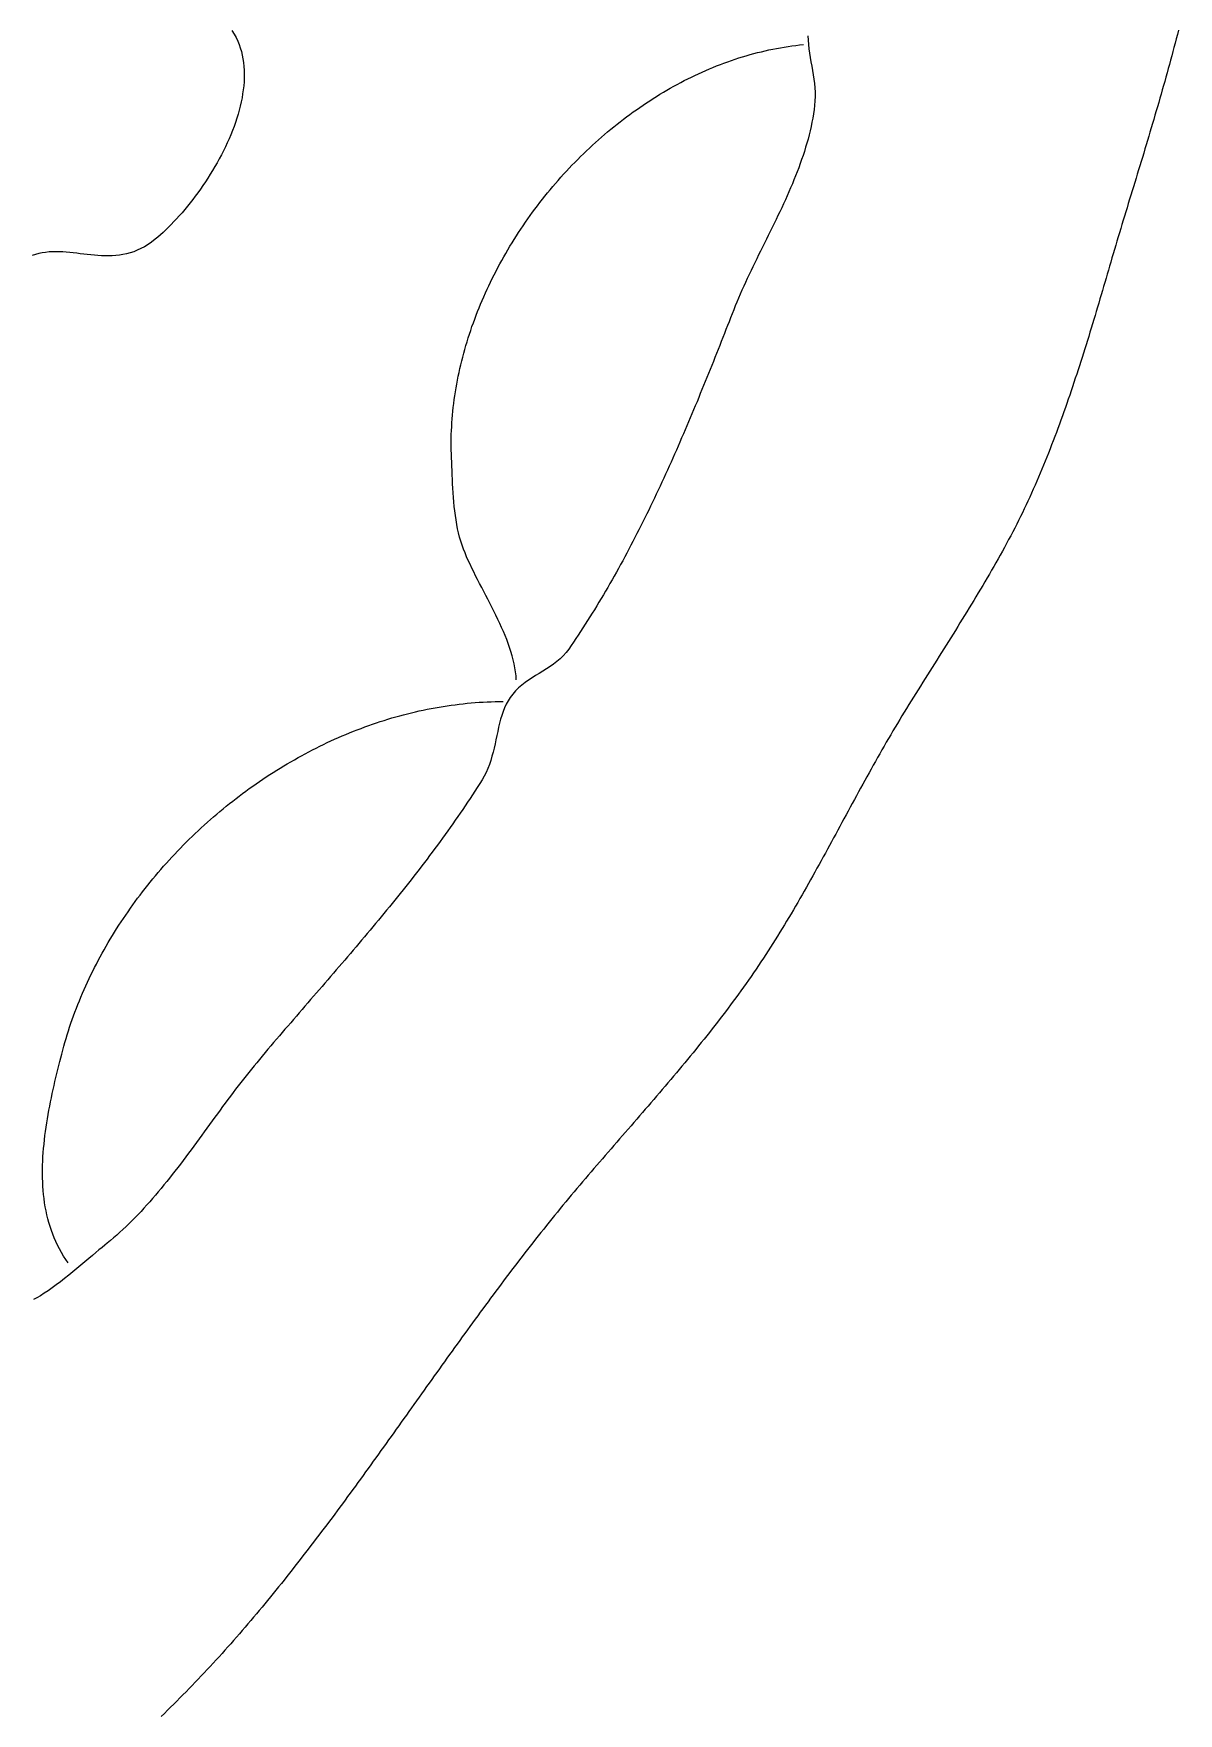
# Model space of a CAD drawing. Header units: millimetres. Extents: x 77 to 1225, y 196 to 1306.
# Drawn here: x 951.2 to 1214.4, y 470.9 to 856.9 of the extents above; entities that cross this region are included whole.
import ezdxf

# ---------------------------------------------------------------- set-up
doc = ezdxf.new("R2010")
doc.units = ezdxf.units.MM
doc.layers.add('0_0_0', color=3, linetype='Continuous')

msp = doc.modelspace()

# ---------------------------------------------------------------- linework, layer by layer
at = {"layer": '0_0_0'}
for points in [[(996.8, 857.59), (997.3, 856.8), (997.75, 856), (998.14, 855.2), (998.46, 854.41), (998.74, 853.6), (998.98, 852.78), (999.18, 851.94), (999.34, 851.1), (999.47, 850.24), (999.56, 849.37), (999.61, 848.49), (999.64, 847.6), (999.63, 846.71), (999.59, 845.8), (999.52, 844.89), (999.42, 843.97), (999.28, 843.05), (999.13, 842.12), (998.94, 841.19), (998.73, 840.25), (998.49, 839.32), (998.22, 838.38), (997.94, 837.44), (997.62, 836.49), (997.29, 835.55), (996.93, 834.61), (996.56, 833.68), (996.16, 832.74), (995.75, 831.81), (995.31, 830.88), (994.86, 829.96), (994.39, 829.04), (993.91, 828.13), (993.41, 827.23), (992.9, 826.33), (992.37, 825.45), (991.84, 824.57), (991.29, 823.7), (990.73, 822.84), (990.16, 822), (989.58, 821.17), (988.99, 820.35), (988.4, 819.54), (987.8, 818.75), (987.19, 817.98), (986.58, 817.22), (985.96, 816.48), (985.34, 815.75), (984.72, 815.04), (984.1, 814.36), (983.48, 813.69), (982.86, 813.04), (982.24, 812.42), (981.62, 811.81), (981, 811.23), (980.39, 810.68), (979.78, 810.14), (979.18, 809.64), (978.35, 809), (977.53, 808.43), (976.71, 807.93), (975.89, 807.49), (975.06, 807.11), (974.24, 806.79), (973.41, 806.52), (972.59, 806.3), (971.77, 806.13), (970.94, 806), (970.12, 805.91), (969.3, 805.85), (968.48, 805.83), (967.66, 805.83), (966.84, 805.86), (966.02, 805.9), (965.2, 805.97), (964.39, 806.05), (963.57, 806.13), (962.76, 806.23), (961.95, 806.32), (961.14, 806.42), (960.34, 806.51), (959.53, 806.59), (958.73, 806.66), (957.94, 806.72), (957.14, 806.76), (956.35, 806.77), (955.56, 806.76), (954.78, 806.72), (953.99, 806.64), (953.22, 806.53), (952.44, 806.38), (951.67, 806.18), (950.9, 805.94)], [(1214.35, 857.66), (1214.11, 856.68), (1213.85, 855.7), (1213.6, 854.72), (1213.34, 853.74), (1213.08, 852.77), (1212.82, 851.79), (1212.56, 850.81), (1212.29, 849.83), (1212.02, 848.86), (1211.75, 847.88), (1211.48, 846.91), (1211.21, 845.93), (1210.94, 844.96), (1210.66, 843.99), (1210.38, 843.01), (1210.1, 842.04), (1209.82, 841.07), (1209.54, 840.1), (1209.26, 839.13), (1208.97, 838.15), (1208.68, 837.18), (1208.4, 836.21), (1208.11, 835.25), (1207.82, 834.28), (1207.53, 833.31), (1207.24, 832.34), (1206.95, 831.37), (1206.66, 830.41), (1206.37, 829.44), (1206.07, 828.47), (1205.78, 827.51), (1205.49, 826.54), (1205.19, 825.57), (1204.9, 824.61), (1204.61, 823.65), (1204.31, 822.68), (1204.02, 821.72), (1203.72, 820.75), (1203.43, 819.79), (1203.14, 818.83), (1202.84, 817.86), (1202.55, 816.9), (1202.26, 815.94), (1201.97, 814.98), (1201.68, 814.01), (1201.38, 813.05), (1201.1, 812.09), (1200.81, 811.13), (1200.52, 810.17), (1200.23, 809.21), (1199.94, 808.25), (1199.66, 807.29), (1199.38, 806.33), (1199.09, 805.37), (1198.81, 804.41), (1198.54, 803.48), (1198.27, 802.54), (1197.99, 801.61), (1197.72, 800.67), (1197.44, 799.73), (1197.17, 798.78), (1196.89, 797.84), (1196.61, 796.89), (1196.33, 795.94), (1196.04, 794.99), (1195.76, 794.04), (1195.47, 793.08), (1195.19, 792.13), (1194.9, 791.17), (1194.61, 790.21), (1194.32, 789.25), (1194.02, 788.29), (1193.73, 787.33), (1193.43, 786.37), (1193.13, 785.4), (1192.83, 784.44), (1192.53, 783.48), (1192.22, 782.51), (1191.91, 781.55), (1191.6, 780.58), (1191.29, 779.62), (1190.98, 778.65), (1190.66, 777.69), (1190.34, 776.73), (1190.02, 775.76), (1189.7, 774.8), (1189.37, 773.84), (1189.04, 772.88), (1188.71, 771.92), (1188.37, 770.96), (1188.03, 770), (1187.69, 769.05), (1187.35, 768.09), (1187, 767.14), (1186.65, 766.19), (1186.3, 765.24), (1185.94, 764.29), (1185.58, 763.34), (1185.22, 762.4), (1184.85, 761.46), (1184.48, 760.52), (1184.11, 759.58), (1183.73, 758.65), (1183.35, 757.72), (1182.97, 756.79), (1182.58, 755.86), (1182.19, 754.94), (1181.8, 754.02), (1181.4, 753.1), (1180.99, 752.19), (1180.59, 751.28), (1180.17, 750.38), (1179.76, 749.47), (1179.34, 748.58), (1178.92, 747.68), (1178.49, 746.79), (1178.06, 745.91), (1177.62, 745.02), (1177.18, 744.15), (1176.73, 743.28), (1176.28, 742.41), (1175.81, 741.51), (1175.34, 740.62), (1174.86, 739.73), (1174.38, 738.84), (1173.89, 737.96), (1173.4, 737.08), (1172.91, 736.2), (1172.42, 735.32), (1171.92, 734.44), (1171.42, 733.57), (1170.91, 732.69), (1170.41, 731.82), (1169.9, 730.95), (1169.38, 730.09), (1168.87, 729.22), (1168.35, 728.36), (1167.83, 727.49), (1167.31, 726.63), (1166.79, 725.77), (1166.27, 724.91), (1165.74, 724.05), (1165.21, 723.2), (1164.68, 722.34), (1164.15, 721.48), (1163.62, 720.63), (1163.09, 719.77), (1162.55, 718.92), (1162.02, 718.07), (1161.48, 717.21), (1160.95, 716.36), (1160.41, 715.51), (1159.88, 714.66), (1159.34, 713.8), (1158.8, 712.95), (1158.27, 712.1), (1157.73, 711.25), (1157.19, 710.39), (1156.66, 709.54), (1156.12, 708.69), (1155.59, 707.83), (1155.05, 706.98), (1154.52, 706.12), (1153.99, 705.27), (1153.46, 704.41), (1152.93, 703.55), (1152.4, 702.7), (1151.87, 701.84), (1151.34, 700.98), (1150.82, 700.11), (1150.3, 699.25), (1149.78, 698.39), (1149.26, 697.52), (1148.74, 696.65), (1148.23, 695.78), (1147.72, 694.91), (1147.21, 694.04), (1146.7, 693.16), (1146.2, 692.29), (1145.7, 691.41), (1145.21, 690.53), (1144.71, 689.65), (1144.22, 688.78), (1143.73, 687.9), (1143.24, 687.02), (1142.76, 686.14), (1142.27, 685.26), (1141.79, 684.39), (1141.31, 683.51), (1140.83, 682.63), (1140.35, 681.75), (1139.87, 680.87), (1139.39, 679.99), (1138.92, 679.11), (1138.44, 678.23), (1137.97, 677.35), (1137.49, 676.47), (1137.02, 675.59), (1136.54, 674.71), (1136.06, 673.84), (1135.59, 672.96), (1135.11, 672.08), (1134.64, 671.2), (1134.16, 670.33), (1133.68, 669.45), (1133.21, 668.57), (1132.73, 667.7), (1132.25, 666.82), (1131.76, 665.95), (1131.28, 665.08), (1130.8, 664.2), (1130.31, 663.33), (1129.82, 662.46), (1129.34, 661.59), (1128.84, 660.72), (1128.35, 659.85), (1127.86, 658.98), (1127.36, 658.12), (1126.86, 657.25), (1126.35, 656.39), (1125.85, 655.53), (1125.34, 654.66), (1124.83, 653.8), (1124.31, 652.95), (1123.8, 652.09), (1123.27, 651.23), (1122.75, 650.38), (1122.22, 649.52), (1121.69, 648.67), (1121.15, 647.82), (1120.61, 646.97), (1120.07, 646.12), (1119.52, 645.28), (1118.97, 644.43), (1118.41, 643.59), (1117.85, 642.75), (1117.29, 641.91), (1116.71, 641.08), (1116.14, 640.24), (1115.56, 639.41), (1114.98, 638.59), (1114.4, 637.77), (1113.81, 636.96), (1113.22, 636.15), (1112.63, 635.34), (1112.04, 634.53), (1111.44, 633.73), (1110.84, 632.93), (1110.24, 632.13), (1109.63, 631.33), (1109.02, 630.54), (1108.41, 629.75), (1107.8, 628.96), (1107.18, 628.17), (1106.56, 627.38), (1105.94, 626.6), (1105.32, 625.82), (1104.69, 625.04), (1104.06, 624.26), (1103.43, 623.48), (1102.8, 622.71), (1102.16, 621.93), (1101.53, 621.16), (1100.89, 620.39), (1100.25, 619.62), (1099.61, 618.85), (1098.97, 618.08), (1098.32, 617.32), (1097.68, 616.55), (1097.03, 615.79), (1096.38, 615.03), (1095.73, 614.26), (1095.08, 613.5), (1094.43, 612.74), (1093.78, 611.98), (1093.13, 611.22), (1092.47, 610.46), (1091.82, 609.7), (1091.16, 608.95), (1090.51, 608.19), (1089.85, 607.43), (1089.2, 606.67), (1088.54, 605.92), (1087.88, 605.16), (1087.23, 604.4), (1086.57, 603.65), (1085.91, 602.89), (1085.26, 602.13), (1084.6, 601.38), (1083.94, 600.62), (1083.29, 599.86), (1082.63, 599.1), (1081.98, 598.34), (1081.32, 597.59), (1080.67, 596.83), (1080.01, 596.07), (1079.36, 595.3), (1078.71, 594.54), (1078.06, 593.78), (1077.41, 593.02), (1076.76, 592.25), (1076.11, 591.49), (1075.47, 590.72), (1074.82, 589.95), (1074.18, 589.18), (1073.54, 588.41), (1072.9, 587.64), (1072.26, 586.87), (1071.62, 586.09), (1070.99, 585.31), (1070.35, 584.54), (1069.72, 583.76), (1069.09, 582.98), (1068.47, 582.19), (1067.84, 581.41), (1067.22, 580.62), (1066.6, 579.84), (1065.98, 579.05), (1065.36, 578.26), (1064.75, 577.47), (1064.13, 576.68), (1063.52, 575.89), (1062.91, 575.09), (1062.3, 574.3), (1061.69, 573.5), (1061.09, 572.7), (1060.48, 571.91), (1059.88, 571.11), (1059.27, 570.31), (1058.67, 569.5), (1058.07, 568.7), (1057.47, 567.9), (1056.87, 567.1), (1056.27, 566.29), (1055.68, 565.49), (1055.08, 564.68), (1054.49, 563.87), (1053.89, 563.06), (1053.3, 562.26), (1052.71, 561.45), (1052.12, 560.64), (1051.52, 559.82), (1050.93, 559.01), (1050.35, 558.2), (1049.76, 557.39), (1049.17, 556.58), (1048.58, 555.76), (1048, 554.95), (1047.41, 554.13), (1046.82, 553.32), (1046.24, 552.5), (1045.65, 551.69), (1045.07, 550.87), (1044.49, 550.06), (1043.9, 549.24), (1043.32, 548.42), (1042.74, 547.61), (1042.15, 546.79), (1041.57, 545.97), (1040.99, 545.15), (1040.4, 544.34), (1039.82, 543.52), (1039.24, 542.7), (1038.66, 541.88), (1038.08, 541.06), (1037.49, 540.25), (1036.91, 539.43), (1036.33, 538.61), (1035.74, 537.79), (1035.16, 536.98), (1034.58, 536.16), (1034, 535.34), (1033.41, 534.52), (1032.83, 533.71), (1032.24, 532.89), (1031.66, 532.07), (1031.07, 531.26), (1030.49, 530.44), (1029.9, 529.63), (1029.31, 528.81), (1028.73, 528), (1028.14, 527.18), (1027.55, 526.37), (1026.96, 525.56), (1026.37, 524.74), (1025.78, 523.93), (1025.19, 523.12), (1024.6, 522.31), (1024, 521.5), (1023.41, 520.69), (1022.81, 519.88), (1022.22, 519.07), (1021.62, 518.27), (1021.02, 517.46), (1020.43, 516.65), (1019.83, 515.85), (1019.22, 515.04), (1018.62, 514.24), (1018.02, 513.44), (1017.41, 512.64), (1016.81, 511.84), (1016.2, 511.04), (1015.59, 510.24), (1014.98, 509.44), (1014.37, 508.65), (1013.76, 507.85), (1013.14, 507.06), (1012.53, 506.26), (1011.91, 505.47), (1011.29, 504.68), (1010.67, 503.89), (1010.05, 503.1), (1009.43, 502.32), (1008.8, 501.53), (1008.17, 500.75), (1007.54, 499.97), (1006.91, 499.19), (1006.28, 498.41), (1005.65, 497.63), (1005.01, 496.85), (1004.37, 496.07), (1003.73, 495.3), (1003.09, 494.53), (1002.45, 493.76), (1001.8, 492.99), (1001.15, 492.22), (1000.5, 491.46), (999.85, 490.69), (999.19, 489.93), (998.53, 489.17), (997.88, 488.41), (997.21, 487.65), (996.55, 486.9), (995.88, 486.15), (995.21, 485.4), (994.54, 484.65), (993.86, 483.91), (993.18, 483.17), (992.5, 482.43), (991.82, 481.69), (991.13, 480.96), (990.44, 480.22), (989.75, 479.49), (989.06, 478.76), (988.36, 478.04), (987.66, 477.31), (986.96, 476.59), (986.26, 475.87), (985.55, 475.15), (984.85, 474.44), (984.14, 473.72), (983.43, 473.01), (982.71, 472.3), (982, 471.59), (981.28, 470.88), (980.56, 470.18)], [(1129.18, 856.41), (1129.22, 855.4), (1129.31, 854.4), (1129.43, 853.4), (1129.57, 852.4), (1129.73, 851.4), (1129.9, 850.41), (1130.08, 849.42), (1130.25, 848.42), (1130.41, 847.43), (1130.56, 846.43), (1130.69, 845.44), (1130.78, 844.44), (1130.84, 843.44), (1130.86, 842.43), (1130.82, 841.42), (1130.73, 840.41), (1130.61, 839.43), (1130.46, 838.45), (1130.3, 837.48), (1130.11, 836.52), (1129.91, 835.55), (1129.7, 834.59), (1129.47, 833.64), (1129.22, 832.68), (1128.95, 831.73), (1128.68, 830.79), (1128.38, 829.84), (1128.08, 828.9), (1127.76, 827.96), (1127.43, 827.03), (1127.09, 826.09), (1126.74, 825.16), (1126.38, 824.24), (1126, 823.31), (1125.62, 822.39), (1125.23, 821.46), (1124.83, 820.55), (1124.43, 819.63), (1124.02, 818.71), (1123.6, 817.8), (1123.17, 816.89), (1122.75, 815.98), (1122.31, 815.07), (1121.88, 814.16), (1121.44, 813.25), (1120.99, 812.35), (1120.55, 811.44), (1120.1, 810.54), (1119.66, 809.63), (1119.21, 808.73), (1118.76, 807.83), (1118.32, 806.93), (1117.87, 806.03), (1117.43, 805.13), (1116.99, 804.23), (1116.56, 803.33), (1116.12, 802.43), (1115.7, 801.53), (1115.27, 800.63), (1114.86, 799.73), (1114.45, 798.83), (1114.04, 797.93), (1113.65, 797.02), (1113.26, 796.12), (1112.88, 795.22), (1112.51, 794.31), (1112.15, 793.41), (1111.8, 792.51), (1111.44, 791.6), (1111.09, 790.7), (1110.73, 789.79), (1110.37, 788.88), (1110.02, 787.97), (1109.66, 787.06), (1109.29, 786.14), (1108.93, 785.23), (1108.57, 784.31), (1108.2, 783.4), (1107.84, 782.48), (1107.47, 781.56), (1107.1, 780.64), (1106.73, 779.72), (1106.36, 778.79), (1105.98, 777.87), (1105.61, 776.95), (1105.23, 776.02), (1104.85, 775.1), (1104.47, 774.17), (1104.09, 773.25), (1103.71, 772.32), (1103.32, 771.39), (1102.94, 770.47), (1102.55, 769.54), (1102.16, 768.61), (1101.77, 767.69), (1101.37, 766.76), (1100.98, 765.83), (1100.58, 764.9), (1100.18, 763.98), (1099.78, 763.05), (1099.37, 762.13), (1098.97, 761.2), (1098.56, 760.28), (1098.15, 759.35), (1097.74, 758.43), (1097.32, 757.5), (1096.9, 756.58), (1096.49, 755.66), (1096.06, 754.74), (1095.64, 753.82), (1095.21, 752.9), (1094.79, 751.99), (1094.35, 751.07), (1093.92, 750.16), (1093.49, 749.24), (1093.05, 748.33), (1092.61, 747.42), (1092.16, 746.51), (1091.72, 745.61), (1091.27, 744.7), (1090.82, 743.8), (1090.36, 742.9), (1089.91, 742), (1089.45, 741.1), (1088.98, 740.2), (1088.52, 739.31), (1088.05, 738.42), (1087.58, 737.53), (1087.11, 736.64), (1086.63, 735.76), (1086.15, 734.88), (1085.67, 734), (1085.18, 733.12), (1084.69, 732.25), (1084.2, 731.38), (1083.7, 730.51), (1083.2, 729.65), (1082.7, 728.78), (1082.2, 727.92), (1081.69, 727.07), (1081.18, 726.22), (1080.66, 725.37), (1080.14, 724.52), (1079.62, 723.68), (1079.1, 722.84), (1078.57, 722), (1078.04, 721.17), (1077.5, 720.34), (1076.96, 719.52), (1076.42, 718.7), (1075.87, 717.88), (1075.32, 717.07), (1074.77, 716.26), (1074.21, 715.45), (1073.6, 714.65), (1072.94, 713.92), (1072.24, 713.24), (1071.5, 712.61), (1070.73, 712.02), (1069.93, 711.46), (1069.11, 710.92), (1068.28, 710.4), (1067.45, 709.89), (1066.62, 709.37), (1065.79, 708.86), (1064.98, 708.32), (1064.19, 707.76), (1063.43, 707.17), (1062.7, 706.55), (1062.01, 705.87), (1061.37, 705.14), (1060.78, 704.35), (1060.3, 703.59), (1059.87, 702.79), (1059.49, 701.96), (1059.15, 701.1), (1058.85, 700.23), (1058.58, 699.33), (1058.34, 698.41), (1058.11, 697.49), (1057.9, 696.54), (1057.69, 695.6), (1057.49, 694.64), (1057.28, 693.68), (1057.06, 692.72), (1056.83, 691.77), (1056.58, 690.82), (1056.3, 689.88), (1055.99, 688.95), (1055.64, 688.04), (1055.24, 687.14), (1054.8, 686.26), (1054.3, 685.41), (1053.76, 684.55), (1053.21, 683.69), (1052.66, 682.84), (1052.11, 681.99), (1051.55, 681.14), (1050.99, 680.3), (1050.43, 679.46), (1049.86, 678.63), (1049.3, 677.79), (1048.73, 676.96), (1048.15, 676.14), (1047.57, 675.31), (1046.99, 674.49), (1046.41, 673.67), (1045.83, 672.85), (1045.24, 672.04), (1044.65, 671.23), (1044.05, 670.42), (1043.46, 669.61), (1042.86, 668.81), (1042.26, 668.01), (1041.66, 667.21), (1041.05, 666.41), (1040.45, 665.62), (1039.84, 664.83), (1039.22, 664.04), (1038.61, 663.25), (1037.99, 662.46), (1037.38, 661.68), (1036.76, 660.89), (1036.14, 660.11), (1035.51, 659.33), (1034.89, 658.55), (1034.26, 657.78), (1033.63, 657), (1033, 656.23), (1032.37, 655.46), (1031.74, 654.69), (1031.1, 653.92), (1030.47, 653.15), (1029.83, 652.38), (1029.19, 651.62), (1028.55, 650.85), (1027.91, 650.09), (1027.27, 649.32), (1026.62, 648.56), (1025.98, 647.8), (1025.33, 647.04), (1024.69, 646.28), (1024.04, 645.52), (1023.39, 644.76), (1022.74, 644), (1022.09, 643.24), (1021.44, 642.49), (1020.79, 641.73), (1020.14, 640.97), (1019.48, 640.22), (1018.83, 639.46), (1018.18, 638.7), (1017.53, 637.95), (1016.87, 637.19), (1016.22, 636.43), (1015.56, 635.67), (1014.91, 634.92), (1014.25, 634.16), (1013.6, 633.4), (1012.94, 632.64), (1012.29, 631.89), (1011.63, 631.13), (1010.98, 630.37), (1010.32, 629.61), (1009.67, 628.84), (1009.01, 628.08), (1008.36, 627.32), (1007.71, 626.56), (1007.05, 625.79), (1006.4, 625.03), (1005.75, 624.26), (1005.1, 623.49), (1004.45, 622.72), (1003.8, 621.95), (1003.15, 621.18), (1002.5, 620.41), (1001.89, 619.68), (1001.28, 618.93), (1000.68, 618.18), (1000.08, 617.43), (999.47, 616.66), (998.87, 615.89), (998.27, 615.11), (997.67, 614.32), (997.07, 613.53), (996.47, 612.73), (995.87, 611.93), (995.28, 611.12), (994.68, 610.31), (994.08, 609.5), (993.48, 608.68), (992.88, 607.86), (992.28, 607.04), (991.68, 606.21), (991.08, 605.39), (990.47, 604.56), (989.87, 603.73), (989.26, 602.9), (988.66, 602.07), (988.05, 601.25), (987.44, 600.42), (986.82, 599.59), (986.21, 598.77), (985.59, 597.95), (984.97, 597.13), (984.35, 596.32), (983.72, 595.51), (983.09, 594.71), (982.46, 593.9), (981.82, 593.11), (981.18, 592.32), (980.54, 591.53), (979.89, 590.75), (979.24, 589.98), (978.58, 589.22), (977.92, 588.46), (977.26, 587.72), (976.59, 586.98), (975.92, 586.25), (975.24, 585.53), (974.55, 584.82), (973.86, 584.11), (973.17, 583.43), (972.47, 582.75), (971.76, 582.08), (971.05, 581.43), (970.33, 580.78), (969.6, 580.16), (968.87, 579.54), (968.14, 578.94), (967.58, 578.49), (966.95, 577.97), (966.26, 577.39), (965.52, 576.76), (964.73, 576.09), (963.9, 575.39), (963.02, 574.65), (962.12, 573.9), (961.2, 573.13), (960.25, 572.36), (959.3, 571.59), (958.34, 570.83), (957.38, 570.08), (956.42, 569.36), (955.48, 568.67), (954.56, 568.02), (953.66, 567.42), (952.8, 566.87), (951.97, 566.38), (951.19, 565.96)], [(1062.18, 708.41), (1062.11, 709.33), (1062, 710.25), (1061.85, 711.17), (1061.67, 712.1), (1061.46, 713.02), (1061.21, 713.95), (1060.94, 714.88), (1060.64, 715.81), (1060.31, 716.74), (1059.96, 717.67), (1059.59, 718.6), (1059.21, 719.52), (1058.8, 720.45), (1058.38, 721.38), (1057.94, 722.3), (1057.5, 723.23), (1057.04, 724.15), (1056.58, 725.07), (1056.11, 725.99), (1055.64, 726.9), (1055.16, 727.81), (1054.69, 728.72), (1054.22, 729.62), (1053.75, 730.52), (1053.29, 731.42), (1052.83, 732.31), (1052.39, 733.2), (1051.96, 734.08), (1051.54, 734.96), (1051.14, 735.83), (1050.76, 736.7), (1050.39, 737.55), (1050.05, 738.41), (1049.72, 739.31), (1049.42, 740.23), (1049.15, 741.18), (1048.91, 742.15), (1048.69, 743.13), (1048.49, 744.13), (1048.32, 745.14), (1048.17, 746.17), (1048.04, 747.2), (1047.92, 748.24), (1047.82, 749.28), (1047.73, 750.33), (1047.65, 751.37), (1047.59, 752.41), (1047.53, 753.44), (1047.48, 754.47), (1047.44, 755.49), (1047.4, 756.49), (1047.36, 757.48), (1047.32, 758.45), (1047.28, 759.41), (1047.25, 760.3), (1047.22, 761.19), (1047.21, 762.08), (1047.21, 762.98), (1047.22, 763.87), (1047.24, 764.76), (1047.28, 765.66), (1047.32, 766.55), (1047.37, 767.44), (1047.44, 768.34), (1047.51, 769.23), (1047.6, 770.13), (1047.69, 771.02), (1047.8, 771.91), (1047.92, 772.81), (1048.04, 773.7), (1048.18, 774.59), (1048.33, 775.48), (1048.48, 776.37), (1048.65, 777.26), (1048.83, 778.15), (1049.01, 779.04), (1049.21, 779.92), (1049.41, 780.81), (1049.63, 781.69), (1049.85, 782.58), (1050.09, 783.46), (1050.33, 784.34), (1050.59, 785.21), (1050.85, 786.09), (1051.12, 786.97), (1051.4, 787.84), (1051.69, 788.71), (1051.99, 789.58), (1052.3, 790.45), (1052.61, 791.31), (1052.94, 792.17), (1053.27, 793.03), (1053.62, 793.89), (1053.97, 794.75), (1054.33, 795.6), (1054.7, 796.45), (1055.07, 797.3), (1055.46, 798.14), (1055.85, 798.98), (1056.25, 799.82), (1056.66, 800.66), (1057.08, 801.49), (1057.51, 802.32), (1057.94, 803.15), (1058.38, 803.97), (1058.83, 804.79), (1059.29, 805.6), (1059.76, 806.41), (1060.23, 807.22), (1060.71, 808.03), (1061.2, 808.83), (1061.69, 809.62), (1062.19, 810.41), (1062.7, 811.2), (1063.22, 811.99), (1063.74, 812.76), (1064.27, 813.54), (1064.81, 814.31), (1065.36, 815.08), (1065.91, 815.84), (1066.47, 816.59), (1067.03, 817.34), (1067.61, 818.09), (1068.18, 818.83), (1068.77, 819.57), (1069.36, 820.3), (1069.96, 821.03), (1070.56, 821.75), (1071.17, 822.46), (1071.79, 823.17), (1072.41, 823.88), (1073.04, 824.58), (1073.68, 825.27), (1074.32, 825.96), (1074.97, 826.64), (1075.62, 827.31), (1076.28, 827.98), (1076.94, 828.64), (1077.61, 829.3), (1078.29, 829.95), (1078.97, 830.59), (1079.65, 831.23), (1080.34, 831.86), (1081.04, 832.49), (1081.74, 833.1), (1082.45, 833.71), (1083.16, 834.32), (1083.88, 834.91), (1084.6, 835.5), (1085.33, 836.09), (1086.06, 836.66), (1086.8, 837.23), (1087.54, 837.79), (1088.28, 838.34), (1089.03, 838.89), (1089.79, 839.42), (1090.55, 839.95), (1091.31, 840.47), (1092.08, 840.99), (1092.85, 841.49), (1093.63, 841.99), (1094.41, 842.48), (1095.19, 842.96), (1095.98, 843.44), (1096.77, 843.9), (1097.57, 844.36), (1098.36, 844.8), (1099.17, 845.24), (1099.97, 845.67), (1100.78, 846.1), (1101.6, 846.51), (1102.42, 846.91), (1103.24, 847.31), (1104.06, 847.69), (1104.89, 848.07), (1105.72, 848.43), (1106.55, 848.79), (1107.38, 849.14), (1108.22, 849.47), (1109.07, 849.8), (1109.91, 850.12), (1110.76, 850.43), (1111.61, 850.73), (1112.46, 851.02), (1113.32, 851.3), (1114.17, 851.56), (1115.03, 851.82), (1115.9, 852.07), (1116.76, 852.31), (1117.63, 852.54), (1118.5, 852.75), (1119.37, 852.96), (1120.24, 853.15), (1121.11, 853.34), (1121.99, 853.51), (1122.87, 853.67), (1123.75, 853.82), (1124.63, 853.96), (1125.52, 854.09), (1126.4, 854.21), (1127.29, 854.31), (1128.18, 854.41)], [(959.18, 574.41), (958.63, 575.19), (958.11, 575.99), (957.63, 576.79), (957.17, 577.61), (956.74, 578.45), (956.34, 579.29), (955.97, 580.14), (955.63, 581.01), (955.31, 581.88), (955.02, 582.76), (954.75, 583.66), (954.51, 584.56), (954.29, 585.47), (954.09, 586.38), (953.92, 587.3), (953.77, 588.23), (953.64, 589.17), (953.53, 590.11), (953.44, 591.06), (953.37, 592.01), (953.32, 592.97), (953.29, 593.93), (953.28, 594.89), (953.28, 595.86), (953.3, 596.83), (953.33, 597.8), (953.38, 598.78), (953.45, 599.75), (953.53, 600.73), (953.62, 601.71), (953.72, 602.68), (953.84, 603.66), (953.96, 604.63), (954.1, 605.61), (954.25, 606.58), (954.41, 607.55), (954.57, 608.52), (954.75, 609.48), (954.93, 610.44), (955.12, 611.4), (955.31, 612.35), (955.51, 613.3), (955.72, 614.24), (955.93, 615.18), (956.14, 616.11), (956.36, 617.03), (956.58, 617.95), (956.8, 618.86), (957.03, 619.76), (957.25, 620.65), (957.47, 621.53), (957.7, 622.41), (957.93, 623.3), (958.17, 624.18), (958.42, 625.07), (958.68, 625.95), (958.95, 626.83), (959.23, 627.71), (959.51, 628.58), (959.81, 629.46), (960.11, 630.33), (960.42, 631.2), (960.74, 632.06), (961.07, 632.93), (961.41, 633.79), (961.75, 634.65), (962.11, 635.51), (962.47, 636.36), (962.84, 637.21), (963.22, 638.06), (963.6, 638.9), (964, 639.75), (964.4, 640.59), (964.81, 641.42), (965.23, 642.26), (965.65, 643.09), (966.09, 643.91), (966.53, 644.74), (966.98, 645.56), (967.43, 646.37), (967.9, 647.19), (968.37, 648), (968.85, 648.8), (969.33, 649.61), (969.82, 650.41), (970.32, 651.2), (970.83, 652), (971.35, 652.78), (971.87, 653.57), (972.39, 654.35), (972.93, 655.12), (973.47, 655.9), (974.02, 656.67), (974.57, 657.43), (975.14, 658.19), (975.7, 658.95), (976.28, 659.7), (976.86, 660.44), (977.45, 661.19), (978.04, 661.92), (978.64, 662.66), (979.25, 663.39), (979.86, 664.11), (980.48, 664.83), (981.11, 665.55), (981.74, 666.26), (982.37, 666.96), (983.01, 667.66), (983.66, 668.36), (984.32, 669.05), (984.98, 669.73), (985.64, 670.41), (986.31, 671.09), (986.99, 671.76), (987.67, 672.42), (988.36, 673.08), (989.05, 673.73), (989.75, 674.38), (990.45, 675.02), (991.16, 675.66), (991.87, 676.29), (992.59, 676.91), (993.31, 677.53), (994.04, 678.15), (994.77, 678.75), (995.51, 679.36), (996.25, 679.95), (997, 680.54), (997.75, 681.12), (998.51, 681.7), (999.27, 682.27), (1000.03, 682.84), (1000.8, 683.4), (1001.58, 683.95), (1002.35, 684.49), (1003.14, 685.03), (1003.92, 685.57), (1004.71, 686.09), (1005.51, 686.61), (1006.31, 687.12), (1007.11, 687.63), (1007.91, 688.13), (1008.72, 688.62), (1009.54, 689.1), (1010.35, 689.58), (1011.17, 690.05), (1012, 690.52), (1012.83, 690.97), (1013.66, 691.42), (1014.49, 691.86), (1015.33, 692.3), (1016.17, 692.73), (1017.01, 693.15), (1017.86, 693.56), (1018.71, 693.96), (1019.57, 694.36), (1020.42, 694.75), (1021.28, 695.13), (1022.14, 695.5), (1023.01, 695.87), (1023.87, 696.23), (1024.74, 696.58), (1025.62, 696.92), (1026.49, 697.25), (1027.37, 697.58), (1028.25, 697.9), (1029.13, 698.21), (1030.02, 698.51), (1030.9, 698.8), (1031.79, 699.08), (1032.68, 699.36), (1033.58, 699.63), (1034.47, 699.88), (1035.37, 700.13), (1036.27, 700.38), (1037.17, 700.61), (1038.07, 700.83), (1038.98, 701.05), (1039.88, 701.25), (1040.79, 701.45), (1041.7, 701.64), (1042.61, 701.81), (1043.52, 701.98), (1044.43, 702.14), (1045.35, 702.29), (1046.26, 702.44), (1047.18, 702.57), (1048.1, 702.69), (1049.02, 702.8), (1049.94, 702.91), (1050.86, 703), (1051.78, 703.09), (1052.7, 703.16), (1053.62, 703.23), (1054.55, 703.28), (1055.47, 703.33), (1056.4, 703.36), (1057.32, 703.39), (1058.25, 703.4), (1059.18, 703.41)]]:
    msp.add_lwpolyline(points, dxfattribs=at)

doc.saveas('drawing.dxf')
